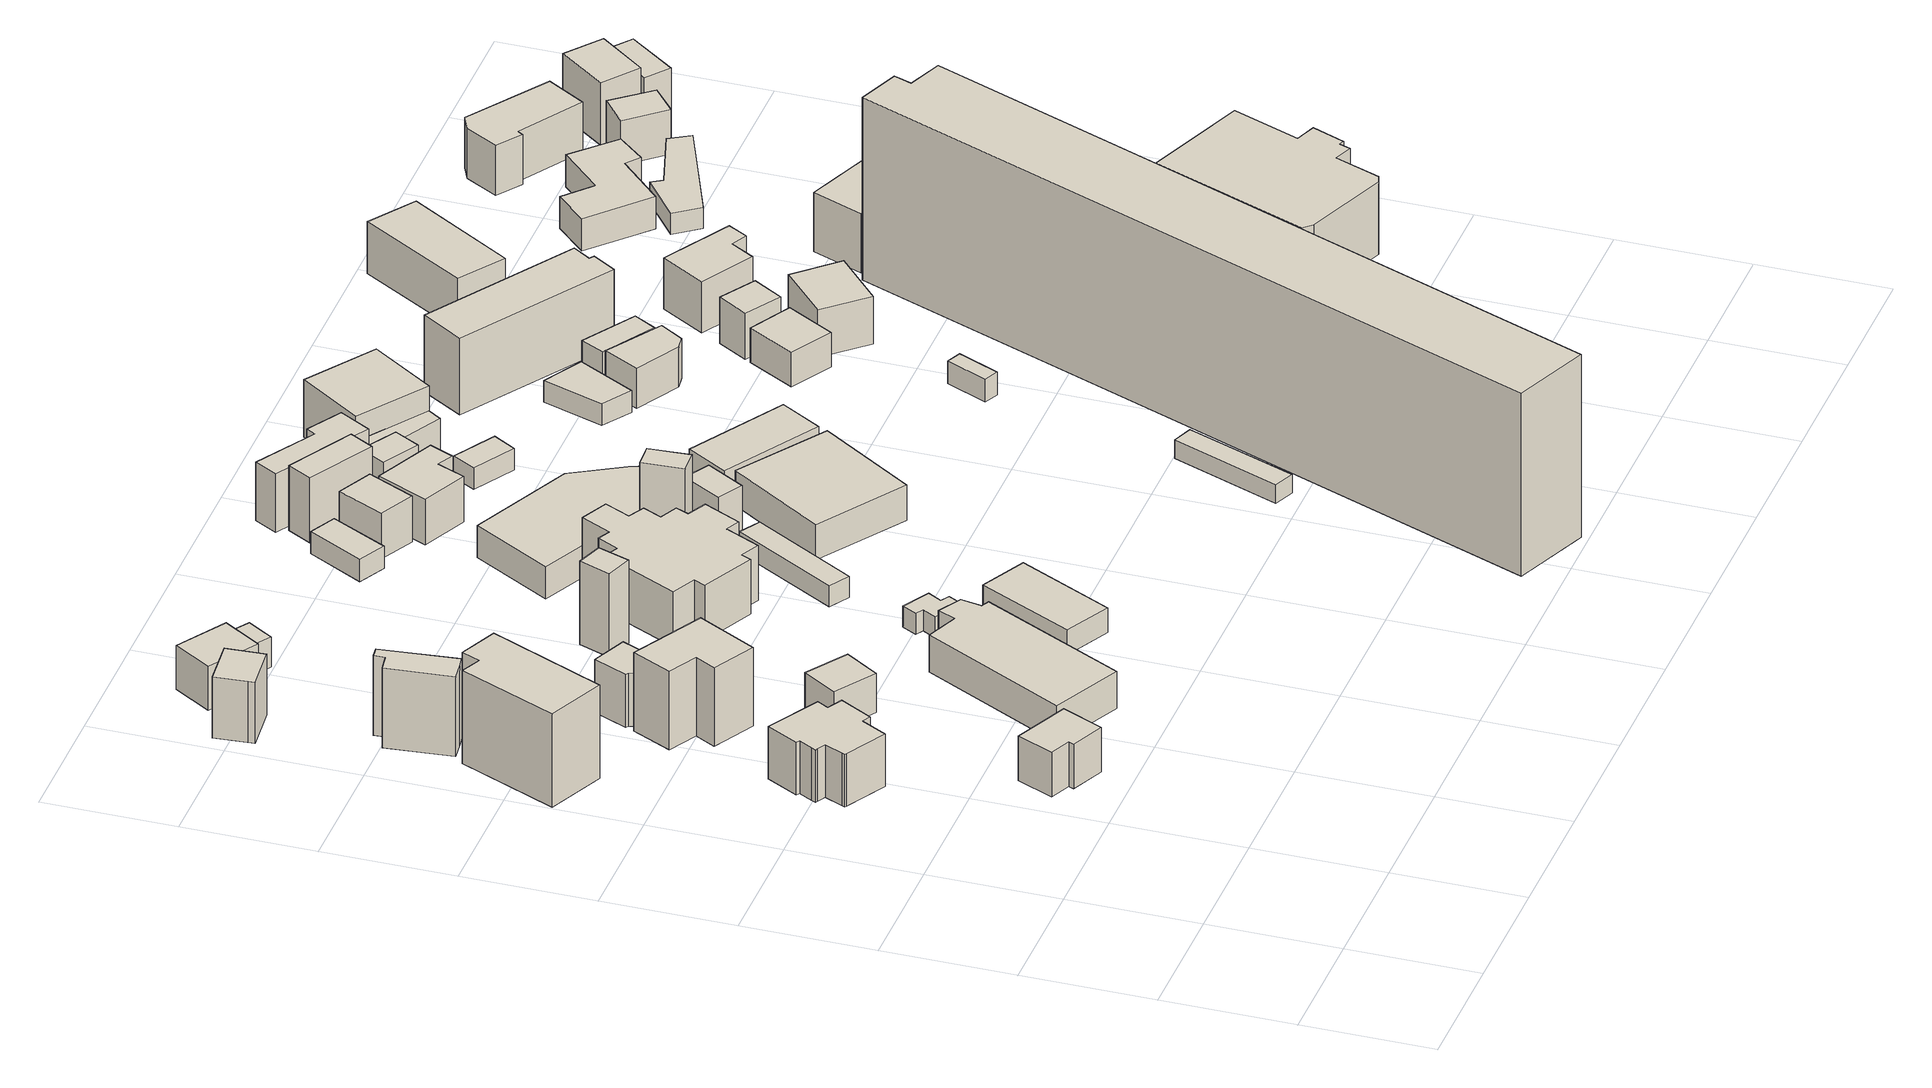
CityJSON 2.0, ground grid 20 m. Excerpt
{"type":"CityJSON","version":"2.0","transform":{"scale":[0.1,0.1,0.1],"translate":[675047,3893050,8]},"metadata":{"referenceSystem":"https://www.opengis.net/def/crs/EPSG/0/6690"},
"CityObjects":{
"building1":{"type":"Building","attributes":{"class":"3001","usage":"422","measuredHeight":8.6,"storeysAboveGround":2,"BuildingDetailAttribute.totalFloorArea":240.51,"BuildingDetailAttribute.buildingFootprintArea":120.25,"BuildingDetailAttribute.buildingRoofEdgeArea":120.25,"BuildingDetailAttribute.urbanPlanType":"21","BuildingDetailAttribute.landUseType":"214","BuildingDetailAttribute.surveyYear":2021,"BuildingIDAttribute.prefecture":"23","BuildingIDAttribute.city":"23106"},"address":[{"country":"日本","locality":"愛知県名古屋市"}],"geometry":[{"type":"Solid","lod":"1","boundaries":[[[[0,1,2,3,4,5,6,7,8,9,10,11,12,13,14,15]],[[14,16,17,15]],[[13,18,16,14]],[[12,19,18,13]],[[11,20,19,12]],[[10,21,20,11]],[[9,22,21,10]],[[8,23,22,9]],[[7,24,23,8]],[[6,25,24,7]],[[5,26,25,6]],[[4,27,26,5]],[[3,28,27,4]],[[2,29,28,3]],[[1,30,29,2]],[[0,31,30,1]],[[15,17,31,0]],[[16,18,19,20,21,22,23,24,25,26,27,28,29,30,31,17]]]]}]},
"building2":{"type":"Building","attributes":{"class":"3001","usage":"411","measuredHeight":8.2,"storeysAboveGround":2,"BuildingDetailAttribute.totalFloorArea":123.96,"BuildingDetailAttribute.buildingFootprintArea":61.98,"BuildingDetailAttribute.buildingRoofEdgeArea":61.98,"BuildingDetailAttribute.urbanPlanType":"21","BuildingDetailAttribute.landUseType":"211","BuildingDetailAttribute.surveyYear":2021,"BuildingIDAttribute.prefecture":"23","BuildingIDAttribute.city":"23106"},"address":[{"country":"日本","locality":"愛知県名古屋市中区新栄三丁目２７１２－１"}],"geometry":[{"type":"Solid","lod":"1","boundaries":[[[[32,33,34,35,36,37]],[[36,38,39,37]],[[35,40,38,36]],[[34,41,40,35]],[[33,42,41,34]],[[32,43,42,33]],[[37,39,43,32]],[[38,40,41,42,43,39]]]]}]},
"building3":{"type":"Building","attributes":{"class":"9999","usage":"412","measuredHeight":15.1,"storeysAboveGround":5,"BuildingDetailAttribute.totalFloorArea":900.05,"BuildingDetailAttribute.buildingFootprintArea":180.01,"BuildingDetailAttribute.buildingRoofEdgeArea":180.01,"BuildingDetailAttribute.urbanPlanType":"21","BuildingDetailAttribute.landUseType":"211","BuildingDetailAttribute.surveyYear":2021,"BuildingIDAttribute.prefecture":"23","BuildingIDAttribute.city":"23106"},"address":[{"country":"日本","locality":"愛知県名古屋市中区新栄二丁目３２０５"}],"geometry":[{"type":"Solid","lod":"1","boundaries":[[[[44,45,46,47,48,49]],[[48,50,51,49]],[[47,52,50,48]],[[46,53,52,47]],[[45,54,53,46]],[[44,55,54,45]],[[49,51,55,44]],[[50,52,53,54,55,51]]]]}]},
"building4":{"type":"Building","attributes":{"class":"3002","usage":"454","measuredHeight":14.9,"storeysAboveGround":4,"BuildingDetailAttribute.totalFloorArea":200.35,"BuildingDetailAttribute.buildingFootprintArea":50.09,"BuildingDetailAttribute.buildingRoofEdgeArea":50.09,"BuildingDetailAttribute.urbanPlanType":"21","BuildingDetailAttribute.landUseType":"223","BuildingDetailAttribute.surveyYear":2021,"BuildingIDAttribute.prefecture":"23","BuildingIDAttribute.city":"23106"},"address":[{"country":"日本","locality":"愛知県名古屋市"}],"geometry":[{"type":"Solid","lod":"1","boundaries":[[[[56,57,58,59,60,61,62,63]],[[62,64,65,63]],[[61,66,64,62]],[[60,67,66,61]],[[59,68,67,60]],[[58,69,68,59]],[[57,70,69,58]],[[56,71,70,57]],[[63,65,71,56]],[[64,66,67,68,69,70,71,65]]]]}]},
"building5":{"type":"Building","attributes":{"class":"3002","usage":"413","measuredHeight":9.9,"storeysAboveGround":3,"BuildingDetailAttribute.totalFloorArea":130.78,"BuildingDetailAttribute.buildingFootprintArea":43.59,"BuildingDetailAttribute.buildingRoofEdgeArea":43.59,"BuildingDetailAttribute.urbanPlanType":"21","BuildingDetailAttribute.landUseType":"223","BuildingDetailAttribute.surveyYear":2021,"BuildingIDAttribute.prefecture":"23","BuildingIDAttribute.city":"23106"},"address":[{"country":"日本","locality":"愛知県名古屋市"}],"geometry":[{"type":"Solid","lod":"1","boundaries":[[[[72,73,74,75,76]],[[75,77,78,76]],[[74,79,77,75]],[[73,80,79,74]],[[72,81,80,73]],[[76,78,81,72]],[[77,79,80,81,78]]]]}]},
"building6":{"type":"Building","attributes":{"class":"3001","usage":"422","measuredHeight":8.3,"storeysAboveGround":1,"BuildingDetailAttribute.totalFloorArea":46.15,"BuildingDetailAttribute.buildingFootprintArea":46.15,"BuildingDetailAttribute.buildingRoofEdgeArea":46.15,"BuildingDetailAttribute.urbanPlanType":"21","BuildingDetailAttribute.landUseType":"214","BuildingDetailAttribute.surveyYear":2021,"BuildingIDAttribute.prefecture":"23","BuildingIDAttribute.city":"23106"},"address":[{"country":"日本","locality":"愛知県名古屋市"}],"geometry":[{"type":"Solid","lod":"1","boundaries":[[[[82,83,84,85]],[[84,86,87,85]],[[83,88,86,84]],[[82,89,88,83]],[[85,87,89,82]],[[86,88,89,87]]]]}]},
"building7":{"type":"Building","attributes":{"class":"3001","usage":"422","measuredHeight":12.7,"storeysAboveGround":4,"BuildingDetailAttribute.totalFloorArea":446.84,"BuildingDetailAttribute.buildingFootprintArea":111.71,"BuildingDetailAttribute.buildingRoofEdgeArea":111.71,"BuildingDetailAttribute.urbanPlanType":"21","BuildingDetailAttribute.landUseType":"214","BuildingDetailAttribute.surveyYear":2021,"BuildingIDAttribute.prefecture":"23","BuildingIDAttribute.city":"23106"},"address":[{"country":"日本","locality":"愛知県名古屋市"}],"geometry":[{"type":"Solid","lod":"1","boundaries":[[[[90,91,92,93,94,95]],[[94,96,97,95]],[[93,98,96,94]],[[92,99,98,93]],[[91,100,99,92]],[[90,101,100,91]],[[95,97,101,90]],[[96,98,99,100,101,97]]]]}]},
"building8":{"type":"Building","attributes":{"name":"中警察署新栄交番","class":"3002","usage":"421","measuredHeight":18.6,"storeysAboveGround":3,"BuildingDetailAttribute.totalFloorArea":110.23,"BuildingDetailAttribute.buildingFootprintArea":36.74,"BuildingDetailAttribute.buildingRoofEdgeArea":36.74,"BuildingDetailAttribute.urbanPlanType":"21","BuildingDetailAttribute.landUseType":"214","BuildingDetailAttribute.surveyYear":2021,"BuildingIDAttribute.prefecture":"23","BuildingIDAttribute.city":"23106"},"address":[{"country":"日本","locality":"愛知県名古屋市"}],"geometry":[{"type":"Solid","lod":"1","boundaries":[[[[102,103,104,105,106,107,108,109]],[[108,110,111,109]],[[107,112,110,108]],[[106,113,112,107]],[[105,114,113,106]],[[104,115,114,105]],[[103,116,115,104]],[[102,117,116,103]],[[109,111,117,102]],[[110,112,113,114,115,116,117,111]]]]}]},
"building9":{"type":"Building","attributes":{"class":"3001","usage":"411","measuredHeight":7.1,"storeysAboveGround":2,"BuildingDetailAttribute.totalFloorArea":121.25,"BuildingDetailAttribute.buildingFootprintArea":60.63,"BuildingDetailAttribute.buildingRoofEdgeArea":-9999,"BuildingDetailAttribute.urbanPlanType":"21","BuildingDetailAttribute.landUseType":"211","BuildingDetailAttribute.surveyYear":2021,"BuildingIDAttribute.prefecture":"23","BuildingIDAttribute.city":"23106"},"address":[{"country":"日本","locality":"愛知県名古屋市中区新栄二丁目１４０３－２"}],"geometry":[{"type":"Solid","lod":"1","boundaries":[[[[118,119,120,121]],[[120,122,123,121]],[[119,124,122,120]],[[118,125,124,119]],[[121,123,125,118]],[[122,124,125,123]]]]}]},
"building10":{"type":"Building","attributes":{"class":"3003","usage":"422","measuredHeight":13.6,"storeysAboveGround":2,"BuildingDetailAttribute.totalFloorArea":611.8,"BuildingDetailAttribute.buildingFootprintArea":305.9,"BuildingDetailAttribute.buildingRoofEdgeArea":305.9,"BuildingDetailAttribute.urbanPlanType":"21","BuildingDetailAttribute.landUseType":"214","BuildingDetailAttribute.surveyYear":2021,"BuildingIDAttribute.prefecture":"23","BuildingIDAttribute.city":"23106"},"address":[{"country":"日本","locality":"愛知県名古屋市"}],"geometry":[{"type":"Solid","lod":"1","boundaries":[[[[126,127,128,129,130,131,132,133]],[[132,134,135,133]],[[131,136,134,132]],[[130,137,136,131]],[[129,138,137,130]],[[128,139,138,129]],[[127,140,139,128]],[[126,141,140,127]],[[133,135,141,126]],[[134,136,137,138,139,140,141,135]]]]}]},
"building11":{"type":"Building","attributes":{"class":"9999","usage":"411","measuredHeight":4.9,"storeysAboveGround":1,"BuildingDetailAttribute.totalFloorArea":11.81,"BuildingDetailAttribute.buildingFootprintArea":11.81,"BuildingDetailAttribute.buildingRoofEdgeArea":-9999,"BuildingDetailAttribute.urbanPlanType":"21","BuildingDetailAttribute.landUseType":"211","BuildingDetailAttribute.surveyYear":2021,"BuildingIDAttribute.prefecture":"23","BuildingIDAttribute.city":"23106"},"address":[{"country":"日本","locality":"愛知県名古屋市"}],"geometry":[{"type":"Solid","lod":"1","boundaries":[[[[142,143,144,145]],[[144,146,147,145]],[[143,148,146,144]],[[142,149,148,143]],[[145,147,149,142]],[[146,148,149,147]]]]}]},
"building12":{"type":"Building","attributes":{"class":"3003","usage":"422","measuredHeight":15.5,"storeysAboveGround":1,"BuildingDetailAttribute.totalFloorArea":21.8,"BuildingDetailAttribute.buildingFootprintArea":21.8,"BuildingDetailAttribute.buildingRoofEdgeArea":21.8,"BuildingDetailAttribute.urbanPlanType":"21","BuildingDetailAttribute.landUseType":"214","BuildingDetailAttribute.surveyYear":2021,"BuildingIDAttribute.prefecture":"23","BuildingIDAttribute.city":"23106"},"address":[{"country":"日本","locality":"愛知県名古屋市"}],"geometry":[{"type":"Solid","lod":"1","boundaries":[[[[150,151,152,153]],[[152,154,155,153]],[[151,156,154,152]],[[150,157,156,151]],[[153,155,157,150]],[[154,156,157,155]]]]}]},
"building13":{"type":"Building","attributes":{"class":"9999","usage":"422","measuredHeight":3.4,"storeysAboveGround":1,"BuildingDetailAttribute.totalFloorArea":24.24,"BuildingDetailAttribute.buildingFootprintArea":24.24,"BuildingDetailAttribute.buildingRoofEdgeArea":24.24,"BuildingDetailAttribute.urbanPlanType":"21","BuildingDetailAttribute.landUseType":"214","BuildingDetailAttribute.surveyYear":2021,"BuildingIDAttribute.prefecture":"23","BuildingIDAttribute.city":"23106"},"address":[{"country":"日本","locality":"愛知県名古屋市"}],"geometry":[{"type":"Solid","lod":"1","boundaries":[[[[158,159,160,161,162,163,164,165]],[[164,166,167,165]],[[163,168,166,164]],[[162,169,168,163]],[[161,170,169,162]],[[160,171,170,161]],[[159,172,171,160]],[[158,173,172,159]],[[165,167,173,158]],[[166,168,169,170,171,172,173,167]]]]}]},
"building14":{"type":"Building","attributes":{"class":"3001","usage":"422","measuredHeight":10.9,"storeysAboveGround":1,"BuildingDetailAttribute.totalFloorArea":312,"BuildingDetailAttribute.buildingFootprintArea":312,"BuildingDetailAttribute.buildingRoofEdgeArea":312,"BuildingDetailAttribute.urbanPlanType":"21","BuildingDetailAttribute.landUseType":"214","BuildingDetailAttribute.surveyYear":2021,"BuildingIDAttribute.prefecture":"23","BuildingIDAttribute.city":"23106"},"address":[{"country":"日本","locality":"愛知県名古屋市"}],"geometry":[{"type":"Solid","lod":"1","boundaries":[[[[174,175,176,177,178,179,180,181,182,183,184,185,186,187,188,189,190,191,192,193]],[[192,194,195,193]],[[191,196,194,192]],[[190,197,196,191]],[[189,198,197,190]],[[188,199,198,189]],[[187,200,199,188]],[[186,201,200,187]],[[185,202,201,186]],[[184,203,202,185]],[[183,204,203,184]],[[182,205,204,183]],[[181,206,205,182]],[[180,207,206,181]],[[179,208,207,180]],[[178,209,208,179]],[[177,210,209,178]],[[176,211,210,177]],[[175,212,211,176]],[[174,213,212,175]],[[193,195,213,174]],[[194,196,197,198,199,200,201,202,203,204,205,206,207,208,209,210,211,212,213,195]]]]}]},
"building15":{"type":"Building","attributes":{"class":"3001","usage":"431","measuredHeight":4,"storeysAboveGround":1,"BuildingDetailAttribute.totalFloorArea":127.5,"BuildingDetailAttribute.buildingFootprintArea":127.5,"BuildingDetailAttribute.buildingRoofEdgeArea":127.5,"BuildingDetailAttribute.urbanPlanType":"21","BuildingDetailAttribute.landUseType":"213","BuildingDetailAttribute.surveyYear":2021,"BuildingIDAttribute.prefecture":"23","BuildingIDAttribute.city":"23106"},"address":[{"country":"日本","locality":"愛知県名古屋市"}],"geometry":[{"type":"Solid","lod":"1","boundaries":[[[[214,215,216,217]],[[216,218,219,217]],[[215,220,218,216]],[[214,221,220,215]],[[217,219,221,214]],[[218,220,221,219]]]]}]},
"building16":{"type":"Building","attributes":{"class":"3001","usage":"422","measuredHeight":11.4,"storeysAboveGround":1,"BuildingDetailAttribute.totalFloorArea":67.06,"BuildingDetailAttribute.buildingFootprintArea":67.06,"BuildingDetailAttribute.buildingRoofEdgeArea":67.06,"BuildingDetailAttribute.urbanPlanType":"21","BuildingDetailAttribute.landUseType":"214","BuildingDetailAttribute.surveyYear":2021,"BuildingIDAttribute.prefecture":"23","BuildingIDAttribute.city":"23106"},"address":[{"country":"日本","locality":"愛知県名古屋市"}],"geometry":[{"type":"Solid","lod":"1","boundaries":[[[[222,223,224,225]],[[224,226,227,225]],[[223,228,226,224]],[[222,229,228,223]],[[225,227,229,222]],[[226,228,229,227]]]]}]},
"building17":{"type":"Building","attributes":{"class":"3001","usage":"402","measuredHeight":5.6,"storeysAboveGround":2,"BuildingDetailAttribute.totalFloorArea":89.76,"BuildingDetailAttribute.buildingFootprintArea":44.88,"BuildingDetailAttribute.buildingRoofEdgeArea":44.88,"BuildingDetailAttribute.urbanPlanType":"21","BuildingDetailAttribute.landUseType":"212","BuildingDetailAttribute.surveyYear":2021,"BuildingIDAttribute.prefecture":"23","BuildingIDAttribute.city":"23106"},"address":[{"country":"日本","locality":"愛知県名古屋市"}],"geometry":[{"type":"Solid","lod":"1","boundaries":[[[[230,231,232,233]],[[232,234,235,233]],[[231,236,234,232]],[[230,237,236,231]],[[233,235,237,230]],[[234,236,237,235]]]]}]},
"building18":{"type":"Building","attributes":{"class":"3001","usage":"422","measuredHeight":15.7,"storeysAboveGround":1,"BuildingDetailAttribute.totalFloorArea":24.25,"BuildingDetailAttribute.buildingFootprintArea":24.25,"BuildingDetailAttribute.buildingRoofEdgeArea":24.25,"BuildingDetailAttribute.urbanPlanType":"21","BuildingDetailAttribute.landUseType":"214","BuildingDetailAttribute.surveyYear":2021,"BuildingIDAttribute.prefecture":"23","BuildingIDAttribute.city":"23106"},"address":[{"country":"日本","locality":"愛知県名古屋市"}],"geometry":[{"type":"Solid","lod":"1","boundaries":[[[[238,239,240,241]],[[240,242,243,241]],[[239,244,242,240]],[[238,245,244,239]],[[241,243,245,238]],[[242,244,245,243]]]]}]},
"building19":{"type":"Building","attributes":{"class":"3003","usage":"422","measuredHeight":6.2,"storeysAboveGround":2,"BuildingDetailAttribute.totalFloorArea":733.65,"BuildingDetailAttribute.buildingFootprintArea":366.83,"BuildingDetailAttribute.buildingRoofEdgeArea":366.83,"BuildingDetailAttribute.urbanPlanType":"21","BuildingDetailAttribute.landUseType":"214","BuildingDetailAttribute.surveyYear":2021,"BuildingIDAttribute.prefecture":"23","BuildingIDAttribute.city":"23106"},"address":[{"country":"日本","locality":"愛知県名古屋市"}],"geometry":[{"type":"Solid","lod":"1","boundaries":[[[[246,247,248,249,250,251,252,253,254]],[[253,255,256,254]],[[252,257,255,253]],[[251,258,257,252]],[[250,259,258,251]],[[249,260,259,250]],[[248,261,260,249]],[[247,262,261,248]],[[246,263,262,247]],[[254,256,263,246]],[[255,257,258,259,260,261,262,263,256]]]]}]},
"building20":{"type":"Building","attributes":{"class":"3001","usage":"402","measuredHeight":7.4,"storeysAboveGround":2,"BuildingDetailAttribute.totalFloorArea":95.45,"BuildingDetailAttribute.buildingFootprintArea":47.72,"BuildingDetailAttribute.buildingRoofEdgeArea":47.72,"BuildingDetailAttribute.urbanPlanType":"21","BuildingDetailAttribute.landUseType":"212","BuildingDetailAttribute.surveyYear":2021,"BuildingIDAttribute.prefecture":"23","BuildingIDAttribute.city":"23106"},"address":[{"country":"日本","locality":"愛知県名古屋市"}],"geometry":[{"type":"Solid","lod":"1","boundaries":[[[[264,265,266,267]],[[266,268,269,267]],[[265,270,268,266]],[[264,271,270,265]],[[267,269,271,264]],[[268,270,271,269]]]]}]},
"building21":{"type":"Building","attributes":{"class":"3001","usage":"422","measuredHeight":12.3,"storeysAboveGround":1,"BuildingDetailAttribute.totalFloorArea":30.15,"BuildingDetailAttribute.buildingFootprintArea":30.15,"BuildingDetailAttribute.buildingRoofEdgeArea":30.15,"BuildingDetailAttribute.urbanPlanType":"21","BuildingDetailAttribute.landUseType":"214","BuildingDetailAttribute.surveyYear":2021,"BuildingIDAttribute.prefecture":"23","BuildingIDAttribute.city":"23106"},"address":[{"country":"日本","locality":"愛知県名古屋市"}],"geometry":[{"type":"Solid","lod":"1","boundaries":[[[[272,273,274,275]],[[274,276,277,275]],[[273,278,276,274]],[[272,279,278,273]],[[275,277,279,272]],[[276,278,279,277]]]]}]},
"building22":{"type":"Building","attributes":{"class":"3001","usage":"411","measuredHeight":11.5,"storeysAboveGround":3,"BuildingDetailAttribute.totalFloorArea":147.86,"BuildingDetailAttribute.buildingFootprintArea":49.29,"BuildingDetailAttribute.buildingRoofEdgeArea":49.29,"BuildingDetailAttribute.urbanPlanType":"21","BuildingDetailAttribute.landUseType":"211","BuildingDetailAttribute.surveyYear":2021,"BuildingIDAttribute.prefecture":"23","BuildingIDAttribute.city":"23106"},"address":[{"country":"日本","locality":"愛知県名古屋市"}],"geometry":[{"type":"Solid","lod":"1","boundaries":[[[[280,281,282,283]],[[282,284,285,283]],[[281,286,284,282]],[[280,287,286,281]],[[283,285,287,280]],[[284,286,287,285]]]]}]},
"building23":{"type":"Building","attributes":{"class":"3001","usage":"413","measuredHeight":8.4,"storeysAboveGround":2,"BuildingDetailAttribute.totalFloorArea":154.3,"BuildingDetailAttribute.buildingFootprintArea":77.15,"BuildingDetailAttribute.buildingRoofEdgeArea":77.15,"BuildingDetailAttribute.urbanPlanType":"21","BuildingDetailAttribute.landUseType":"212","BuildingDetailAttribute.surveyYear":2021,"BuildingIDAttribute.prefecture":"23","BuildingIDAttribute.city":"23106"},"address":[{"country":"日本","locality":"愛知県名古屋市"}],"geometry":[{"type":"Solid","lod":"1","boundaries":[[[[288,289,290,291,292,293]],[[292,294,295,293]],[[291,296,294,292]],[[290,297,296,291]],[[289,298,297,290]],[[288,299,298,289]],[[293,295,299,288]],[[294,296,297,298,299,295]]]]}]},
"building24":{"type":"Building","attributes":{"class":"3001","usage":"441","measuredHeight":8.7,"storeysAboveGround":2,"BuildingDetailAttribute.totalFloorArea":554.76,"BuildingDetailAttribute.buildingFootprintArea":277.38,"BuildingDetailAttribute.buildingRoofEdgeArea":277.38,"BuildingDetailAttribute.urbanPlanType":"21","BuildingDetailAttribute.landUseType":"213","BuildingDetailAttribute.surveyYear":2021,"BuildingIDAttribute.prefecture":"23","BuildingIDAttribute.city":"23106"},"address":[{"country":"日本","locality":"愛知県名古屋市"}],"geometry":[{"type":"Solid","lod":"1","boundaries":[[[[300,301,302,303]],[[302,304,305,303]],[[301,306,304,302]],[[300,307,306,301]],[[303,305,307,300]],[[304,306,307,305]]]]}]},
"building25":{"type":"Building","attributes":{"class":"9999","usage":"412","measuredHeight":9.5,"storeysAboveGround":3,"BuildingDetailAttribute.totalFloorArea":233.92,"BuildingDetailAttribute.buildingFootprintArea":77.97,"BuildingDetailAttribute.buildingRoofEdgeArea":77.97,"BuildingDetailAttribute.urbanPlanType":"21","BuildingDetailAttribute.landUseType":"211","BuildingDetailAttribute.surveyYear":2021,"BuildingIDAttribute.prefecture":"23","BuildingIDAttribute.city":"23106"},"address":[{"country":"日本","locality":"愛知県名古屋市中区新栄三丁目２６１４"}],"geometry":[{"type":"Solid","lod":"1","boundaries":[[[[308,309,310,311,312,313]],[[312,314,315,313]],[[311,316,314,312]],[[310,317,316,311]],[[309,318,317,310]],[[308,319,318,309]],[[313,315,319,308]],[[314,316,317,318,319,315]]]]}]},
"building26":{"type":"Building","attributes":{"class":"9999","usage":"411","measuredHeight":8.4,"storeysAboveGround":2,"BuildingDetailAttribute.totalFloorArea":57.43,"BuildingDetailAttribute.buildingFootprintArea":28.71,"BuildingDetailAttribute.buildingRoofEdgeArea":28.71,"BuildingDetailAttribute.urbanPlanType":"21","BuildingDetailAttribute.landUseType":"211","BuildingDetailAttribute.surveyYear":2021,"BuildingIDAttribute.prefecture":"23","BuildingIDAttribute.city":"23106"},"address":[{"country":"日本","locality":"愛知県名古屋市"}],"geometry":[{"type":"Solid","lod":"1","boundaries":[[[[320,321,322,323]],[[322,324,325,323]],[[321,326,324,322]],[[320,327,326,321]],[[323,325,327,320]],[[324,326,327,325]]]]}]},
"building27":{"type":"Building","attributes":{"class":"3001","usage":"431","measuredHeight":3.5,"storeysAboveGround":1,"BuildingDetailAttribute.totalFloorArea":30.07,"BuildingDetailAttribute.buildingFootprintArea":30.07,"BuildingDetailAttribute.buildingRoofEdgeArea":30.07,"BuildingDetailAttribute.urbanPlanType":"21","BuildingDetailAttribute.landUseType":"213","BuildingDetailAttribute.surveyYear":2021,"BuildingIDAttribute.prefecture":"23","BuildingIDAttribute.city":"23106"},"address":[{"country":"日本","locality":"愛知県名古屋市"}],"geometry":[{"type":"Solid","lod":"1","boundaries":[[[[328,329,330,331]],[[330,332,333,331]],[[329,334,332,330]],[[328,335,334,329]],[[331,333,335,328]],[[332,334,335,333]]]]}]},
"building28":{"type":"Building","attributes":{"class":"3001","usage":"441","measuredHeight":6.7,"storeysAboveGround":2,"BuildingDetailAttribute.totalFloorArea":249.28,"BuildingDetailAttribute.buildingFootprintArea":124.64,"BuildingDetailAttribute.buildingRoofEdgeArea":124.64,"BuildingDetailAttribute.urbanPlanType":"21","BuildingDetailAttribute.landUseType":"213","BuildingDetailAttribute.surveyYear":2021,"BuildingIDAttribute.prefecture":"23","BuildingIDAttribute.city":"23106"},"address":[{"country":"日本","locality":"愛知県名古屋市"}],"geometry":[{"type":"Solid","lod":"1","boundaries":[[[[336,337,338,339]],[[338,340,341,339]],[[337,342,340,338]],[[336,343,342,337]],[[339,341,343,336]],[[340,342,343,341]]]]}]},
"building29":{"type":"Building","attributes":{"class":"3001","usage":"401","measuredHeight":9.3,"storeysAboveGround":1,"BuildingDetailAttribute.totalFloorArea":39.41,"BuildingDetailAttribute.buildingFootprintArea":39.41,"BuildingDetailAttribute.buildingRoofEdgeArea":39.41,"BuildingDetailAttribute.urbanPlanType":"21","BuildingDetailAttribute.landUseType":"212","BuildingDetailAttribute.surveyYear":2021,"BuildingIDAttribute.prefecture":"23","BuildingIDAttribute.city":"23106"},"address":[{"country":"日本","locality":"愛知県名古屋市"}],"geometry":[{"type":"Solid","lod":"1","boundaries":[[[[344,345,346,347,348]],[[347,349,350,348]],[[346,351,349,347]],[[345,352,351,346]],[[344,353,352,345]],[[348,350,353,344]],[[349,351,352,353,350]]]]}]},
"building30":{"type":"Building","attributes":{"class":"3003","usage":"412","measuredHeight":-9999,"storeysAboveGround":1,"BuildingDetailAttribute.totalFloorArea":60.15,"BuildingDetailAttribute.buildingFootprintArea":60.15,"BuildingDetailAttribute.buildingRoofEdgeArea":60.15,"BuildingDetailAttribute.urbanPlanType":"21","BuildingDetailAttribute.landUseType":"211","BuildingDetailAttribute.surveyYear":2021,"BuildingIDAttribute.prefecture":"23","BuildingIDAttribute.city":"23106"},"address":[{"country":"日本","locality":"愛知県名古屋市"}],"geometry":[{"type":"Solid","lod":"1","boundaries":[[[[354,355,356,357]],[[356,358,359,357]],[[355,360,358,356]],[[354,361,360,355]],[[357,359,361,354]],[[358,360,361,359]]]]}]},
"building31":{"type":"Building","attributes":{"class":"3002","usage":"401","measuredHeight":11.3,"storeysAboveGround":3,"BuildingDetailAttribute.totalFloorArea":439.13,"BuildingDetailAttribute.buildingFootprintArea":146.38,"BuildingDetailAttribute.buildingRoofEdgeArea":146.38,"BuildingDetailAttribute.urbanPlanType":"21","BuildingDetailAttribute.landUseType":"212","BuildingDetailAttribute.surveyYear":2021,"BuildingIDAttribute.prefecture":"23","BuildingIDAttribute.city":"23106"},"address":[{"country":"日本","locality":"愛知県名古屋市"}],"geometry":[{"type":"Solid","lod":"1","boundaries":[[[[362,347,363,364]],[[363,365,366,364]],[[347,367,365,363]],[[362,368,367,347]],[[364,366,368,362]],[[365,367,368,366]]]]}]},
"building32":{"type":"Building","attributes":{"class":"3001","usage":"441","measuredHeight":5.5,"storeysAboveGround":1,"BuildingDetailAttribute.totalFloorArea":59.78,"BuildingDetailAttribute.buildingFootprintArea":59.78,"BuildingDetailAttribute.buildingRoofEdgeArea":59.78,"BuildingDetailAttribute.urbanPlanType":"21","BuildingDetailAttribute.landUseType":"213","BuildingDetailAttribute.surveyYear":2021,"BuildingIDAttribute.prefecture":"23","BuildingIDAttribute.city":"23106"},"address":[{"country":"日本","locality":"愛知県名古屋市"}],"geometry":[{"type":"Solid","lod":"1","boundaries":[[[[369,370,371,372]],[[371,373,374,372]],[[370,375,373,371]],[[369,376,375,370]],[[372,374,376,369]],[[373,375,376,374]]]]}]},
"building33":{"type":"Building","attributes":{"class":"3002","usage":"412","measuredHeight":36.6,"storeysAboveGround":10,"BuildingDetailAttribute.totalFloorArea":14563.82,"BuildingDetailAttribute.buildingFootprintArea":1456.38,"BuildingDetailAttribute.buildingRoofEdgeArea":1456.38,"BuildingDetailAttribute.urbanPlanType":"21","BuildingDetailAttribute.landUseType":"211","BuildingDetailAttribute.surveyYear":2021,"BuildingIDAttribute.prefecture":"23","BuildingIDAttribute.city":"23106"},"address":[{"country":"日本","locality":"愛知県名古屋市"}],"geometry":[{"type":"Solid","lod":"1","boundaries":[[[[377,378,379,380,381,382]],[[381,383,384,382]],[[380,385,383,381]],[[379,386,385,380]],[[378,387,386,379]],[[377,388,387,378]],[[382,384,388,377]],[[383,385,386,387,388,384]]]]}]},
"building34":{"type":"Building","attributes":{"class":"3001","usage":"411","measuredHeight":6.5,"storeysAboveGround":2,"BuildingDetailAttribute.totalFloorArea":110.46,"BuildingDetailAttribute.buildingFootprintArea":55.23,"BuildingDetailAttribute.buildingRoofEdgeArea":55.23,"BuildingDetailAttribute.urbanPlanType":"21","BuildingDetailAttribute.landUseType":"211","BuildingDetailAttribute.surveyYear":2021,"BuildingIDAttribute.prefecture":"23","BuildingIDAttribute.city":"23106"},"address":[{"country":"日本","locality":"愛知県名古屋市"}],"geometry":[{"type":"Solid","lod":"1","boundaries":[[[[389,390,391,392,393]],[[392,394,395,393]],[[391,396,394,392]],[[390,397,396,391]],[[389,398,397,390]],[[393,395,398,389]],[[394,396,397,398,395]]]]}]},
"building35":{"type":"Building","attributes":{"class":"3001","usage":"461","measuredHeight":4.7,"storeysAboveGround":9999,"BuildingDetailAttribute.totalFloorArea":-9999,"BuildingDetailAttribute.buildingFootprintArea":-9999,"BuildingDetailAttribute.buildingRoofEdgeArea":16.9,"BuildingDetailAttribute.urbanPlanType":"21","BuildingDetailAttribute.landUseType":"223","BuildingDetailAttribute.surveyYear":2021,"BuildingIDAttribute.prefecture":"23","BuildingIDAttribute.city":"23106"},"geometry":[{"type":"Solid","lod":"1","boundaries":[[[[399,400,401,402]],[[401,403,404,402]],[[400,405,403,401]],[[399,406,405,400]],[[402,404,406,399]],[[403,405,406,404]]]]}]},
"building36":{"type":"Building","attributes":{"class":"3002","usage":"412","measuredHeight":16.4,"storeysAboveGround":4,"BuildingDetailAttribute.totalFloorArea":811.7,"BuildingDetailAttribute.buildingFootprintArea":202.92,"BuildingDetailAttribute.buildingRoofEdgeArea":202.92,"BuildingDetailAttribute.urbanPlanType":"21","BuildingDetailAttribute.landUseType":"211","BuildingDetailAttribute.surveyYear":2021,"BuildingIDAttribute.prefecture":"23","BuildingIDAttribute.city":"23106"},"address":[{"country":"日本","locality":"愛知県名古屋市"}],"geometry":[{"type":"Solid","lod":"1","boundaries":[[[[407,408,409,410,411,412]],[[411,413,414,412]],[[410,415,413,411]],[[409,416,415,410]],[[408,417,416,409]],[[407,418,417,408]],[[412,414,418,407]],[[413,415,416,417,418,414]]]]}]},
"building37":{"type":"Building","attributes":{"class":"3001","usage":"411","measuredHeight":6.3,"storeysAboveGround":2,"BuildingDetailAttribute.totalFloorArea":75.16,"BuildingDetailAttribute.buildingFootprintArea":37.58,"BuildingDetailAttribute.buildingRoofEdgeArea":37.58,"BuildingDetailAttribute.urbanPlanType":"21","BuildingDetailAttribute.landUseType":"211","BuildingDetailAttribute.surveyYear":2021,"BuildingIDAttribute.prefecture":"23","BuildingIDAttribute.city":"23106"},"address":[{"country":"日本","locality":"愛知県名古屋市"}],"geometry":[{"type":"Solid","lod":"1","boundaries":[[[[419,420,421,422]],[[421,423,424,422]],[[420,425,423,421]],[[419,426,425,420]],[[422,424,426,419]],[[423,425,426,424]]]]}]},
"building38":{"type":"Building","attributes":{"class":"3001","usage":"422","measuredHeight":6.6,"storeysAboveGround":1,"BuildingDetailAttribute.totalFloorArea":61.22,"BuildingDetailAttribute.buildingFootprintArea":61.22,"BuildingDetailAttribute.buildingRoofEdgeArea":61.22,"BuildingDetailAttribute.urbanPlanType":"21","BuildingDetailAttribute.landUseType":"214","BuildingDetailAttribute.surveyYear":2021,"BuildingIDAttribute.prefecture":"23","BuildingIDAttribute.city":"23106"},"address":[{"country":"日本","locality":"愛知県名古屋市"}],"geometry":[{"type":"Solid","lod":"1","boundaries":[[[[427,428,429,430]],[[429,431,432,430]],[[428,433,431,429]],[[427,434,433,428]],[[430,432,434,427]],[[431,433,434,432]]]]}]},
"building39":{"type":"Building","attributes":{"class":"3001","usage":"411","measuredHeight":7.5,"storeysAboveGround":2,"BuildingDetailAttribute.totalFloorArea":67.6,"BuildingDetailAttribute.buildingFootprintArea":33.8,"BuildingDetailAttribute.buildingRoofEdgeArea":33.8,"BuildingDetailAttribute.urbanPlanType":"21","BuildingDetailAttribute.landUseType":"211","BuildingDetailAttribute.surveyYear":2021,"BuildingIDAttribute.prefecture":"23","BuildingIDAttribute.city":"23106"},"address":[{"country":"日本","locality":"愛知県名古屋市"}],"geometry":[{"type":"Solid","lod":"1","boundaries":[[[[435,436,437,438]],[[437,439,440,438]],[[436,441,439,437]],[[435,442,441,436]],[[438,440,442,435]],[[439,441,442,440]]]]}]},
"building40":{"type":"Building","attributes":{"class":"3001","usage":"422","measuredHeight":9.7,"storeysAboveGround":1,"BuildingDetailAttribute.totalFloorArea":82.38,"BuildingDetailAttribute.buildingFootprintArea":82.38,"BuildingDetailAttribute.buildingRoofEdgeArea":82.38,"BuildingDetailAttribute.urbanPlanType":"21","BuildingDetailAttribute.landUseType":"214","BuildingDetailAttribute.surveyYear":2021,"BuildingIDAttribute.prefecture":"23","BuildingIDAttribute.city":"23106"},"address":[{"country":"日本","locality":"愛知県名古屋市"}],"geometry":[{"type":"Solid","lod":"1","boundaries":[[[[443,444,445,446]],[[445,447,448,446]],[[444,449,447,445]],[[443,450,449,444]],[[446,448,450,443]],[[447,449,450,448]]]]}]},
"building41":{"type":"Building","attributes":{"class":"3001","usage":"413","measuredHeight":8.3,"storeysAboveGround":2,"BuildingDetailAttribute.totalFloorArea":167.38,"BuildingDetailAttribute.buildingFootprintArea":83.69,"BuildingDetailAttribute.buildingRoofEdgeArea":83.69,"BuildingDetailAttribute.urbanPlanType":"21","BuildingDetailAttribute.landUseType":"212","BuildingDetailAttribute.surveyYear":2021,"BuildingIDAttribute.prefecture":"23","BuildingIDAttribute.city":"23106"},"address":[{"country":"日本","locality":"愛知県名古屋市"}],"geometry":[{"type":"Solid","lod":"1","boundaries":[[[[451,452,453,454,455,456]],[[455,457,458,456]],[[454,459,457,455]],[[453,460,459,454]],[[452,461,460,453]],[[451,462,461,452]],[[456,458,462,451]],[[457,459,460,461,462,458]]]]}]},
"building42":{"type":"Building","attributes":{"class":"3001","usage":"441","measuredHeight":10.4,"storeysAboveGround":2,"BuildingDetailAttribute.totalFloorArea":311.91,"BuildingDetailAttribute.buildingFootprintArea":155.96,"BuildingDetailAttribute.buildingRoofEdgeArea":155.96,"BuildingDetailAttribute.urbanPlanType":"21","BuildingDetailAttribute.landUseType":"213","BuildingDetailAttribute.surveyYear":2021,"BuildingIDAttribute.prefecture":"23","BuildingIDAttribute.city":"23106"},"address":[{"country":"日本","locality":"愛知県名古屋市"}],"geometry":[{"type":"Solid","lod":"1","boundaries":[[[[463,464,465,466]],[[465,467,468,466]],[[464,469,467,465]],[[463,470,469,464]],[[466,468,470,463]],[[467,469,470,468]]]]}]},
"building43":{"type":"Building","attributes":{"class":"3001","usage":"412","measuredHeight":9.6,"storeysAboveGround":2,"BuildingDetailAttribute.totalFloorArea":206.64,"BuildingDetailAttribute.buildingFootprintArea":103.32,"BuildingDetailAttribute.buildingRoofEdgeArea":103.32,"BuildingDetailAttribute.urbanPlanType":"21","BuildingDetailAttribute.landUseType":"211","BuildingDetailAttribute.surveyYear":2021,"BuildingIDAttribute.prefecture":"23","BuildingIDAttribute.city":"23106"},"address":[{"country":"日本","locality":"愛知県名古屋市"}],"geometry":[{"type":"Solid","lod":"1","boundaries":[[[[471,472,473,474]],[[473,475,476,474]],[[472,477,475,473]],[[471,478,477,472]],[[474,476,478,471]],[[475,477,478,476]]]]}]},
"building44":{"type":"Building","attributes":{"class":"9999","usage":"412","measuredHeight":22.5,"storeysAboveGround":1,"BuildingDetailAttribute.totalFloorArea":29.16,"BuildingDetailAttribute.buildingFootprintArea":29.16,"BuildingDetailAttribute.buildingRoofEdgeArea":29.16,"BuildingDetailAttribute.urbanPlanType":"21","BuildingDetailAttribute.landUseType":"211","BuildingDetailAttribute.surveyYear":2021,"BuildingIDAttribute.prefecture":"23","BuildingIDAttribute.city":"23106"},"address":[{"country":"日本","locality":"愛知県名古屋市"}],"geometry":[{"type":"Solid","lod":"1","boundaries":[[[[479,480,481,482]],[[481,483,484,482]],[[480,485,483,481]],[[479,486,485,480]],[[482,484,486,479]],[[483,485,486,484]]]]}]},
"building45":{"type":"Building","attributes":{"class":"3002","usage":"422","measuredHeight":16.7,"storeysAboveGround":3,"BuildingDetailAttribute.totalFloorArea":1402.45,"BuildingDetailAttribute.buildingFootprintArea":467.48,"BuildingDetailAttribute.buildingRoofEdgeArea":467.48,"BuildingDetailAttribute.urbanPlanType":"21","BuildingDetailAttribute.landUseType":"214","BuildingDetailAttribute.surveyYear":2021,"BuildingIDAttribute.prefecture":"23","BuildingIDAttribute.city":"23106"},"address":[{"country":"日本","locality":"愛知県名古屋市"}],"geometry":[{"type":"Solid","lod":"1","boundaries":[[[[487,488,489,490,491,492,493,494,495,496,497,498]],[[497,499,500,498]],[[496,501,499,497]],[[495,502,501,496]],[[494,503,502,495]],[[493,504,503,494]],[[492,505,504,493]],[[491,506,505,492]],[[490,507,506,491]],[[489,508,507,490]],[[488,509,508,489]],[[487,510,509,488]],[[498,500,510,487]],[[499,501,502,503,504,505,506,507,508,509,510,500]]]]}]},
"building46":{"type":"Building","attributes":{"class":"3001","usage":"411","measuredHeight":5.2,"storeysAboveGround":1,"BuildingDetailAttribute.totalFloorArea":141.22,"BuildingDetailAttribute.buildingFootprintArea":141.22,"BuildingDetailAttribute.buildingRoofEdgeArea":141.23,"BuildingDetailAttribute.urbanPlanType":"21","BuildingDetailAttribute.landUseType":"211","BuildingDetailAttribute.surveyYear":2021,"BuildingIDAttribute.prefecture":"23","BuildingIDAttribute.city":"23106"},"address":[{"country":"日本","locality":"愛知県名古屋市"}],"geometry":[{"type":"Solid","lod":"1","boundaries":[[[[511,512,513,514,515,516,517,518]],[[517,519,520,518]],[[516,521,519,517]],[[515,522,521,516]],[[514,523,522,515]],[[513,524,523,514]],[[512,525,524,513]],[[511,526,525,512]],[[518,520,526,511]],[[519,521,522,523,524,525,526,520]]]]}]},
"building47":{"type":"Building","attributes":{"class":"9999","usage":"412","measuredHeight":-9999,"storeysAboveGround":1,"BuildingDetailAttribute.totalFloorArea":26.13,"BuildingDetailAttribute.buildingFootprintArea":26.13,"BuildingDetailAttribute.buildingRoofEdgeArea":26.13,"BuildingDetailAttribute.urbanPlanType":"21","BuildingDetailAttribute.landUseType":"211","BuildingDetailAttribute.surveyYear":2021,"BuildingIDAttribute.prefecture":"23","BuildingIDAttribute.city":"23106"},"address":[{"country":"日本","locality":"愛知県名古屋市"}],"geometry":[{"type":"Solid","lod":"1","boundaries":[[[[527,528,529,530]],[[529,531,532,530]],[[528,533,531,529]],[[527,534,533,528]],[[530,532,534,527]],[[531,533,534,532]]]]}]},
"building48":{"type":"Building","attributes":{"class":"3001","usage":"411","measuredHeight":6.4,"storeysAboveGround":2,"BuildingDetailAttribute.totalFloorArea":178.5,"BuildingDetailAttribute.buildingFootprintArea":89.25,"BuildingDetailAttribute.buildingRoofEdgeArea":89.25,"BuildingDetailAttribute.urbanPlanType":"21","BuildingDetailAttribute.landUseType":"211","BuildingDetailAttribute.surveyYear":2021,"BuildingIDAttribute.prefecture":"23","BuildingIDAttribute.city":"23106"},"address":[{"country":"日本","locality":"愛知県名古屋市"}],"geometry":[{"type":"Solid","lod":"1","boundaries":[[[[535,536,537,538,539,540]],[[539,541,542,540]],[[538,543,541,539]],[[537,544,543,538]],[[536,545,544,537]],[[535,546,545,536]],[[540,542,546,535]],[[541,543,544,545,546,542]]]]}]},
"building49":{"type":"Building","attributes":{"class":"3001","usage":"412","measuredHeight":9.1,"storeysAboveGround":2,"BuildingDetailAttribute.totalFloorArea":235.19,"BuildingDetailAttribute.buildingFootprintArea":117.59,"BuildingDetailAttribute.buildingRoofEdgeArea":117.59,"BuildingDetailAttribute.urbanPlanType":"21","BuildingDetailAttribute.landUseType":"211","BuildingDetailAttribute.surveyYear":2021,"BuildingIDAttribute.prefecture":"23","BuildingIDAttribute.city":"23106"},"address":[{"country":"日本","locality":"愛知県名古屋市"}],"geometry":[{"type":"Solid","lod":"1","boundaries":[[[[547,548,549,550,551,552,553]],[[552,554,555,553]],[[551,556,554,552]],[[550,557,556,551]],[[549,558,557,550]],[[548,559,558,549]],[[547,560,559,548]],[[553,555,560,547]],[[554,556,557,558,559,560,555]]]]}]},
"building50":{"type":"Building","attributes":{"class":"3001","usage":"411","measuredHeight":9.2,"storeysAboveGround":2,"BuildingDetailAttribute.totalFloorArea":79.3,"BuildingDetailAttribute.buildingFootprintArea":39.65,"BuildingDetailAttribute.buildingRoofEdgeArea":39.65,"BuildingDetailAttribute.urbanPlanType":"21","BuildingDetailAttribute.landUseType":"211","BuildingDetailAttribute.surveyYear":2021,"BuildingIDAttribute.prefecture":"23","BuildingIDAttribute.city":"23106"},"address":[{"country":"日本","locality":"愛知県名古屋市"}],"geometry":[{"type":"Solid","lod":"1","boundaries":[[[[561,562,563,564]],[[563,565,566,564]],[[562,567,565,563]],[[561,568,567,562]],[[564,566,568,561]],[[565,567,568,566]]]]}]},
"building51":{"type":"Building","attributes":{"class":"9999","usage":"413","measuredHeight":11.1,"storeysAboveGround":3,"BuildingDetailAttribute.totalFloorArea":178.73,"BuildingDetailAttribute.buildingFootprintArea":59.58,"BuildingDetailAttribute.buildingRoofEdgeArea":59.58,"BuildingDetailAttribute.urbanPlanType":"21","BuildingDetailAttribute.landUseType":"212","BuildingDetailAttribute.surveyYear":2021,"BuildingIDAttribute.prefecture":"23","BuildingIDAttribute.city":"23106"},"address":[{"country":"日本","locality":"愛知県名古屋市"}],"geometry":[{"type":"Solid","lod":"1","boundaries":[[[[569,570,571,572]],[[571,573,574,572]],[[570,575,573,571]],[[569,576,575,570]],[[572,574,576,569]],[[573,575,576,574]]]]}]},
"building52":{"type":"Building","attributes":{"class":"3001","usage":"413","measuredHeight":11.1,"storeysAboveGround":3,"BuildingDetailAttribute.totalFloorArea":118.16,"BuildingDetailAttribute.buildingFootprintArea":39.39,"BuildingDetailAttribute.buildingRoofEdgeArea":39.39,"BuildingDetailAttribute.urbanPlanType":"21","BuildingDetailAttribute.landUseType":"211","BuildingDetailAttribute.surveyYear":2021,"BuildingIDAttribute.prefecture":"23","BuildingIDAttribute.city":"23106"},"address":[{"country":"日本","locality":"愛知県名古屋市"}],"geometry":[{"type":"Solid","lod":"1","boundaries":[[[[577,578,579,580]],[[579,581,582,580]],[[578,583,581,579]],[[577,584,583,578]],[[580,582,584,577]],[[581,583,584,582]]]]}]}
},
"vertices":[
[131,820,15],[126,823,15],[153,872,15],[233,827,15],[223,810,15],[246,797,15],[218,747,15],[205,754,15],[184,715,15],[120,750,15],[118,751,15],[120,756,15],[133,784,15],[120,791,15],[116,792,15],[119,799,15],[116,792,100],[119,799,100],[120,791,100],[133,784,100],[120,756,100],[118,751,100],[120,750,100],[184,715,100],[205,754,100],[218,747,100],[246,797,100],[223,810,100],[233,827,100],[153,872,100],[126,823,100],[131,820,100],
[320,450,8],[268,473,8],[271,481,8],[239,495,8],[264,551,8],[349,513,8],[264,551,80],[349,513,80],[239,495,80],[271,481,80],[268,473,80],[320,450,80],
[92,1093,9],[3,1132,9],[69,1282,9],[100,1268,9],[112,1296,9],[171,1270,9],[112,1296,160],[171,1270,160],[100,1268,160],[69,1282,160],[3,1132,160],[92,1093,160],
[113,1420,11],[126,1301,11],[108,1298,11],[80,1295,11],[70,1397,11],[97,1401,11],[96,1418,11],[106,1419,11],[96,1418,140],[106,1419,140],[97,1401,140],[70,1397,140],[80,1295,140],[108,1298,140],[126,1301,140],[113,1420,140],
[95,1631,11],[99,1571,11],[27,1564,11],[26,1575,11],[22,1624,11],[26,1575,110],[22,1624,110],[27,1564,110],[99,1571,110],[95,1631,110],
[324,773,37],[262,814,37],[296,866,37],[358,825,37],[296,866,100],[358,825,100],[262,814,100],[324,773,100],
[275,933,13],[210,968,13],[227,999,13],[183,1023,13],[213,1084,13],[324,1024,13],[213,1084,140],[324,1024,140],[183,1023,140],[227,999,140],[210,968,140],[275,933,140],
[271,1075,14],[259,1080,14],[254,1068,14],[224,1082,14],[220,1094,14],[216,1096,14],[239,1148,14],[293,1125,14],[239,1148,100],[293,1125,100],[216,1096,100],[220,1094,100],[224,1082,100],[254,1068,100],[259,1080,100],[271,1075,100],
[196,1661,12],[159,1603,12],[84,1650,12],[121,1708,12],[84,1650,83],[121,1708,83],[159,1603,83],[196,1661,83],
[482,749,10],[532,729,10],[544,756,10],[580,736,10],[574,704,10],[586,698,10],[474,478,10],[367,529,10],[474,478,70],[367,529,70],[586,698,70],[574,704,70],[580,736,70],[544,756,70],[532,729,70],[482,749,70],
[237,1641,13],[212,1602,13],[190,1616,13],[216,1655,13],[190,1616,62],[216,1655,62],[212,1602,62],[237,1641,62],
[389,1191,45],[372,1143,45],[331,1157,45],[349,1205,45],[331,1157,180],[349,1205,180],[372,1143,180],[389,1191,180],
[585,736,26],[542,760,26],[554,781,26],[542,788,26],[554,810,26],[596,787,26],[584,766,26],[597,758,26],[584,766,60],[597,758,60],[596,787,60],[554,810,60],[542,788,60],[554,781,60],[542,760,60],[585,736,60],
[431,1197,51],[454,1186,51],[470,1218,51],[489,1209,51],[512,1255,51],[555,1235,51],[536,1196,51],[561,1183,51],[547,1154,51],[575,1141,51],[566,1121,51],[596,1106,51],[568,1049,51],[546,1059,51],[520,1006,51],[491,1020,51],[484,1005,51],[402,1044,51],[411,1062,51],[374,1080,51],[411,1062,140],[374,1080,140],[402,1044,140],[484,1005,140],[491,1020,140],[520,1006,140],[546,1059,140],[568,1049,140],[596,1106,140],[566,1121,140],[575,1141,140],[547,1154,140],[561,1183,140],[536,1196,140],[555,1235,140],[512,1255,140],[489,1209,140],[470,1218,140],[454,1186,140],[431,1197,140],
[651,549,10],[581,584,10],[653,728,10],[723,693,10],[653,728,50],[723,693,50],[581,584,50],[651,549,50],
[677,1084,16],[709,1065,16],[617,907,16],[586,926,16],[617,907,50],[586,926,50],[709,1065,50],[677,1084,50],
[538,1618,14],[493,1532,14],[451,1553,14],[497,1638,14],[451,1553,50],[497,1638,50],[493,1532,50],[538,1618,50],
[664,1147,43],[627,1145,43],[623,1209,43],[660,1211,43],[623,1209,170],[660,1211,170],[627,1145,170],[664,1147,170],
[713,1345,18],[756,1268,18],[761,1255,18],[763,1246,18],[769,1192,18],[769,1173,18],[767,1164,18],[482,1297,18],[552,1418,18],[482,1297,70],[552,1418,70],[767,1164,70],[769,1173,70],[769,1192,70],[763,1246,70],[761,1255,70],[756,1268,70],[713,1345,70],
[600,1587,16],[565,1515,16],[511,1542,16],[546,1613,16],[511,1542,90],[546,1613,90],[565,1515,90],[600,1587,90],
[729,1097,17],[691,1119,17],[725,1178,17],[764,1156,17],[725,1178,90],[764,1156,90],[691,1119,90],[729,1097,90],
[542,1684,15],[643,1628,15],[622,1591,15],[521,1647,15],[622,1591,120],[521,1647,120],[643,1628,120],[542,1684,120],
[677,1494,16],[652,1506,16],[634,1464,16],[563,1496,16],[599,1574,16],[694,1531,16],[599,1574,90],[694,1531,90],[563,1496,90],[634,1464,90],[652,1506,90],[677,1494,90],
[829,894,13],[696,981,13],[792,1127,13],[925,1039,13],[792,1127,70],[925,1039,70],[696,981,70],[829,894,70],
[643,1680,15],[651,1694,15],[705,1662,15],[677,1614,15],[531,1699,15],[551,1734,15],[531,1699,110],[551,1734,110],[677,1614,110],[705,1662,110],[651,1694,110],[643,1680,110],
[689,1547,16],[633,1579,16],[656,1618,16],[711,1586,16],[656,1618,90],[711,1586,90],[633,1579,90],[689,1547,90],
[801,1474,15],[780,1439,15],[717,1477,15],[737,1512,15],[717,1477,50],[737,1512,50],[780,1439,50],[801,1474,50],
[931,1053,13],[785,1141,13],[823,1203,13],[969,1116,13],[823,1203,70],[969,1116,70],[785,1141,70],[931,1053,70],
[791,1549,17],[721,1585,17],[682,1612,17],[701,1640,17],[805,1570,17],[701,1640,70],[805,1570,70],[682,1612,70],[721,1585,70],[791,1549,70],
[1059,418,11],[1027,431,11],[1092,597,11],[1123,585,11],[1092,597,41],[1123,585,41],[1027,431,41],[1059,418,41],
[805,1569,17],[767,1736,17],[871,1666,17],[767,1736,110],[871,1666,110],[701,1640,110],[805,1569,110],
[967,1332,15],[923,1361,15],[954,1454,15],[1015,1420,15],[954,1454,50],[1015,1420,50],[923,1361,50],[967,1332,50],
[1380,1137,14],[1444,1112,14],[1434,1085,14],[1488,1064,14],[1071,9,14],[953,56,14],[1071,9,310],[953,56,310],[1488,1064,310],[1434,1085,310],[1444,1112,310],[1380,1137,310],
[1007,1383,15],[1091,1330,15],[1068,1294,15],[1047,1291,15],[978,1329,15],[1047,1291,80],[978,1329,80],[1068,1294,80],[1091,1330,80],[1007,1383,80],
[1171,947,13],[1193,937,13],[1165,874,13],[1143,884,13],[1165,874,50],[1143,884,50],[1193,937,50],[1171,947,50],
[887,1552,16],[927,1616,16],[1150,1474,16],[1132,1447,16],[1139,1442,16],[1116,1406,16],[1139,1442,140],[1116,1406,140],[1132,1447,140],[1150,1474,140],[927,1616,140],[887,1552,140],
[1017,1390,17],[1036,1426,17],[1117,1376,17],[1097,1342,17],[1117,1376,70],[1097,1342,70],[1036,1426,70],[1017,1390,70],
[1137,1218,14],[1202,1183,14],[1160,1110,14],[1096,1146,14],[1160,1110,70],[1096,1146,70],[1202,1183,70],[1137,1218,70],
[1222,1239,15],[1194,1193,15],[1140,1226,15],[1168,1272,15],[1140,1226,90],[1168,1272,90],[1194,1193,90],[1222,1239,90],
[1250,1201,13],[1307,1140,13],[1234,1074,13],[1178,1135,13],[1234,1074,90],[1178,1135,90],[1307,1140,90],[1250,1201,90],
[1327,1310,17],[1310,1280,17],[1285,1292,17],[1263,1256,17],[1182,1302,17],[1223,1370,17],[1182,1302,100],[1223,1370,100],[1263,1256,100],[1285,1292,100],[1310,1280,100],[1327,1310,100],
[1155,1574,16],[1087,1620,16],[1184,1781,16],[1254,1734,16],[1184,1781,100],[1254,1734,100],[1087,1620,100],[1155,1574,100],
[1542,1177,14],[1511,1099,14],[1396,1144,14],[1427,1222,14],[1396,1144,110],[1427,1222,110],[1511,1099,110],[1542,1177,110],
[1446,1110,15],[1552,1068,15],[1542,1045,15],[1437,1086,15],[1542,1045,45],[1437,1086,45],[1552,1068,45],[1446,1110,45],
[1742,567,13],[1734,570,13],[1728,553,13],[1700,564,13],[1673,494,13],[1660,490,13],[1531,541,13],[1519,554,13],[1612,793,13],[1770,732,13],[1730,629,13],[1762,617,13],[1730,629,130],[1762,617,130],[1770,732,130],[1612,793,130],[1519,554,130],[1531,541,130],[1660,490,130],[1673,494,130],[1700,564,130],[1728,553,130],[1734,570,130],[1742,567,130],
[1325,1520,18],[1369,1566,18],[1410,1529,18],[1471,1591,18],[1532,1532,18],[1496,1491,18],[1475,1508,18],[1409,1442,18],[1475,1508,70],[1409,1442,70],[1496,1491,70],[1532,1532,70],[1471,1591,70],[1410,1529,70],[1369,1566,70],[1325,1520,70],
[1554,1179,14],[1580,1169,14],[1547,1083,14],[1520,1094,14],[1547,1083,44],[1520,1094,44],[1580,1169,44],[1554,1179,44],
[1433,1382,16],[1405,1419,16],[1471,1471,16],[1481,1454,16],[1581,1483,16],[1600,1451,16],[1581,1483,50],[1600,1451,50],[1481,1454,50],[1471,1471,50],[1405,1419,50],[1433,1382,50],
[1595,1654,19],[1559,1595,19],[1462,1656,19],[1457,1648,19],[1419,1674,19],[1448,1724,19],[1473,1736,19],[1448,1724,100],[1473,1736,100],[1419,1674,100],[1457,1648,100],[1462,1656,100],[1559,1595,100],[1595,1654,100],
[1545,1536,18],[1587,1571,18],[1634,1514,18],[1593,1480,18],[1634,1514,90],[1593,1480,90],[1587,1571,90],[1545,1536,90],
[1636,1537,19],[1583,1577,19],[1637,1649,19],[1690,1608,19],[1637,1649,120],[1690,1608,120],[1583,1577,120],[1636,1537,120],
[1677,1507,19],[1642,1534,19],[1697,1605,19],[1731,1579,19],[1697,1605,100],[1731,1579,100],[1642,1534,100],[1677,1507,100]
]}
